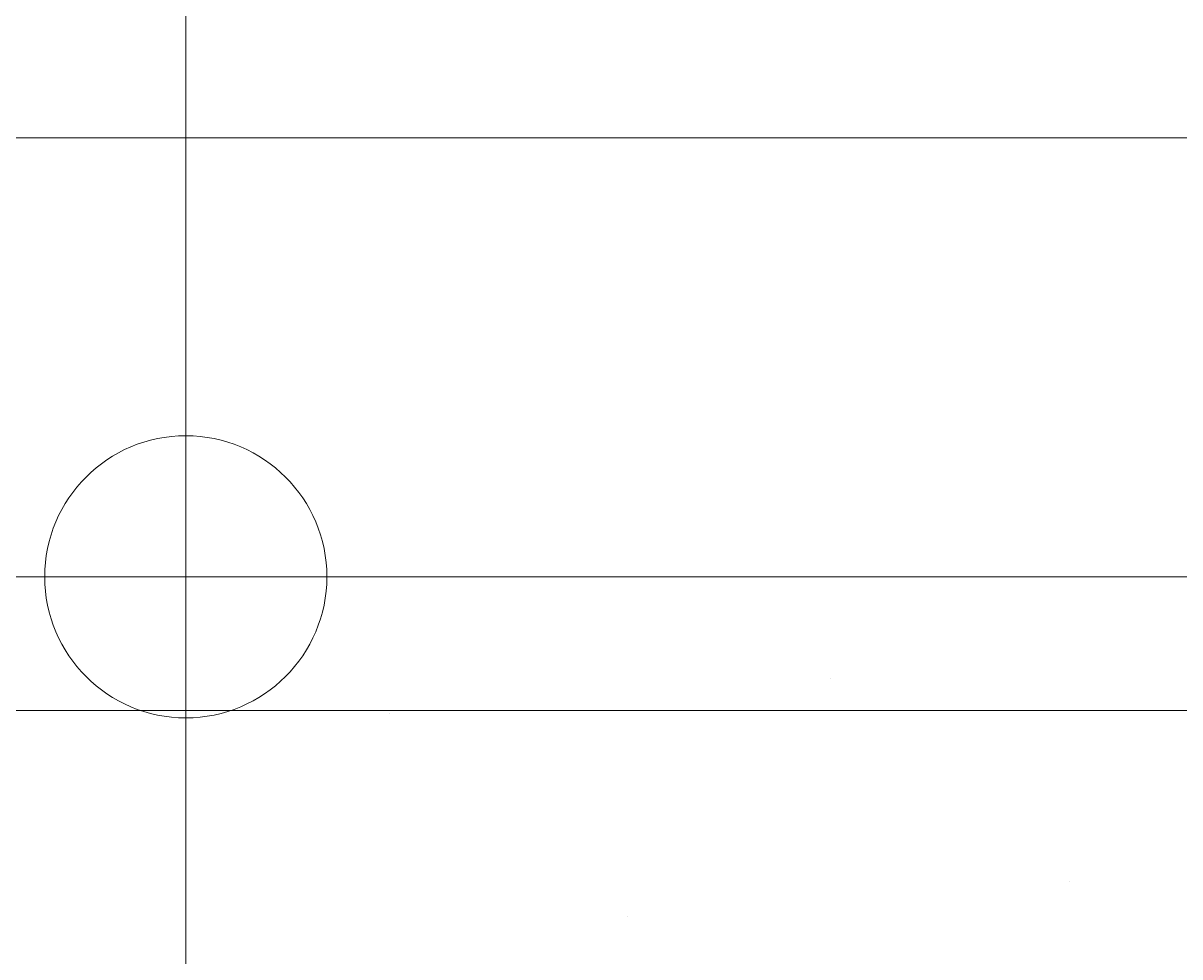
# Model space of a CAD drawing. Header units: metres. Extents: x 0.003 to 0.843, y 0.003 to 0.597.
# Drawn here: x 0.394841 to 0.398531, y 0.201385 to 0.204363 of the extents above; entities that cross this region are included whole.
import ezdxf

# ---------------------------------------------------------------- set-up
doc = ezdxf.new("R2010")
doc.units = ezdxf.units.M
for name, pattern in [('AUSGEZOGEN', [0]), ('PHANTOM', [63.50000000000001, 31.75, -6.35, 6.35, -6.35, 6.35, -6.35]), ('PUNKT', [6.35, 0, -6.35]), ('VERDECKT', [9.524999999999999, 6.35, -3.175])]:
    doc.linetypes.add(name, pattern=pattern)
for name, color, linetype, lineweight in [('Bodenplatte', 7, 'AUSGEZOGEN', 18), ('Decke', 7, 'AUSGEZOGEN', 35), ('Deckendaemmung', 7, 'AUSGEZOGEN', 13), ('Fenster', 7, 'AUSGEZOGEN', 18), ('Wand Beton bewehrt', 7, 'AUSGEZOGEN', 35), ('Werkplan- Ausfuehrungsmasse', 7, 'AUSGEZOGEN', 13)]:
    doc.layers.add(name, color=color, linetype=linetype, lineweight=lineweight)

msp = doc.modelspace()

# ---------------------------------------------------------------- linework, layer by layer
at = {"layer": 'Bodenplatte', "color": 92, "linetype": 'VERDECKT', "lineweight": 18, "true_color": 0x00c600}
msp.add_line((0.3223599928617479, 0.2025973625236443), (0.6343599858880049, 0.2025973625236443), dxfattribs=at)
at = {"layer": 'Decke', "color": 92, "linetype": 'PHANTOM', "lineweight": 18, "true_color": 0x00c600}
msp.add_line((0.3223599928617479, 0.2025973625236443), (0.6343599858880049, 0.2025973625236443), dxfattribs=at)
at = {"layer": 'Deckendaemmung', "color": 211, "linetype": 'AUSGEZOGEN', "lineweight": 13, "true_color": 0xff70ff}
for p, q in [((0.3974178229038079, 0.2022738661126764), (0.3974178229038079, 0.2022738661126764)), ((0.396008377601315, 0.2021604648344613), (0.396008377601315, 0.2021604648344613)), ((0.398179246194162, 0.2016258441005374), (0.398179246194162, 0.2016258441005374)), ((0.396769800891669, 0.2015124428223224), (0.396769800891669, 0.2015124428223224)), ((0.395360355589176, 0.2013990415441073), (0.395360355589176, 0.2013990415441073))]:
    msp.add_line(p, q, dxfattribs=at)
at = {"layer": 'Fenster', "color": 7, "linetype": 'AUSGEZOGEN', "lineweight": 13}
msp.add_line((0.3930159912890679, 0.2021713671179605), (0.4221640091905404, 0.2021713601771535), dxfattribs=at)
at = {"layer": 'Wand Beton bewehrt', "color": 180, "linetype": 'PUNKT', "lineweight": 18}
for p, q in [((0.4558599898777906, 0.2039973624923487), (0.3899599913507701, 0.2039973624923487)), ((0.3922599912993611, 0.2025973625236411), (0.4535599899291995, 0.2025973625236411))]:
    msp.add_line(p, q, dxfattribs=at)
at = {"layer": 'Werkplan- Ausfuehrungsmasse', "color": 7, "linetype": 'AUSGEZOGEN', "lineweight": 13}
for p, q in [((0.3953599912300707, 0.2025973625236443), (0.3953599912300707, 0.206197362443178)), ((0.3953599912300708, 0.2025973625236443), (0.3938599912170323, 0.2025973625236443)), ((0.3953599912300708, 0.2025973625236443), (0.396859988221869, 0.2025973625236443)), ((0.3953599912300707, 0.2025973625236443), (0.3953599912300707, 0.2025973625236443)), ((0.3953599912300708, 0.2025973625236443), (0.3953599912300708, 0.2010973655318461))]:
    msp.add_line(p, q, dxfattribs=at)
msp.add_circle((0.3953599912300708, 0.2025973625236443), 0.0004500000039115548, dxfattribs=at)

doc.saveas('drawing.dxf')
